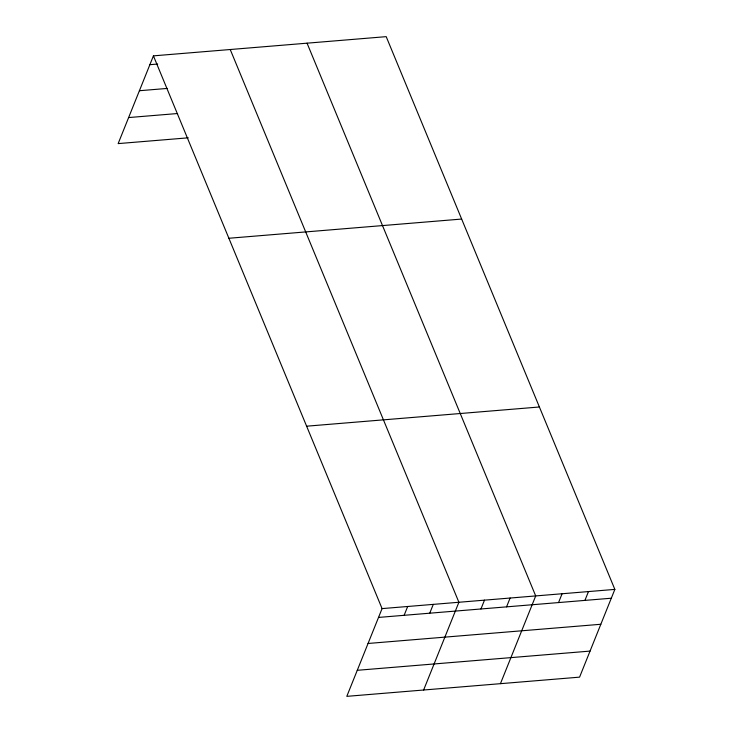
<?xml version="1.0" encoding="UTF-8"?>
<svg xmlns="http://www.w3.org/2000/svg" width="733" height="733" viewBox="0 0 733 733"><rect width="100%" height="100%" fill="white"/><g stroke="black" fill="none" stroke-linecap="round" stroke-linejoin="round"><path stroke-width="1.1" d="M153.426 55.855L382.076 608.601L346.801 696.35L579.574 677.145L614.85 589.396L386.199 36.65L153.426 55.855L118.15 143.604L188.28 137.822M404.13 615.317L407.685 606.484M429.74 613.2L433.285 604.377M423.619 690.01L458.895 602.26L230.235 49.523M480.949 608.976L484.495 600.153M506.558 606.86L510.104 598.036M500.437 683.669L535.704 595.929L307.054 43.183M558.546 602.572L562.092 593.748M584.925 600.4L588.471 591.568M149.871 64.687L157.668 64.037M139.407 90.727L167.234 88.427M128.614 117.564L177.606 113.523M228.879 238.262L461.653 219.057M306.623 426.194L539.396 406.989M382.076 608.601L614.85 589.396M378.53 617.424L611.304 598.22M368.058 643.473L600.831 624.269M357.273 670.301L590.047 651.096"/></g></svg>
